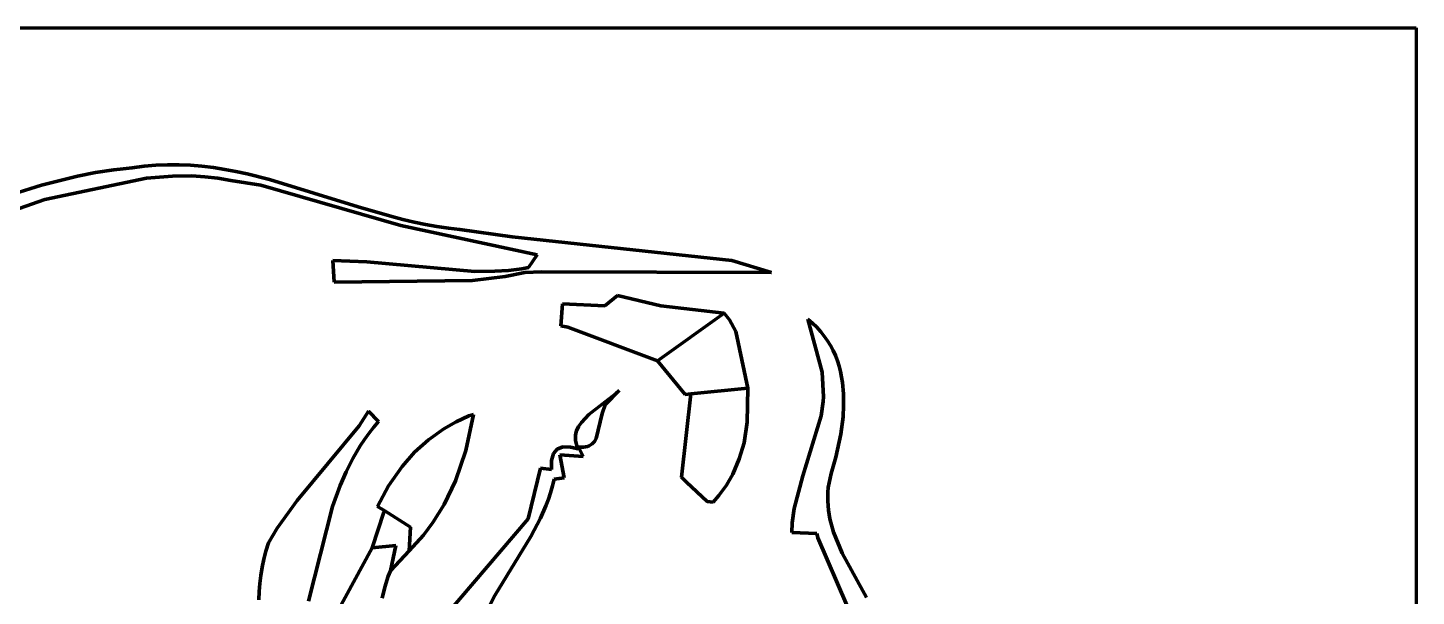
# Model space of a CAD drawing. Header units: millimetres. Extents: x 0 to 8.3, y 0 to 12.4.
# Drawn here: x 6.559 to 8.333, y 11.635 to 12.361 of the extents above; entities that cross this region are included whole.
import ezdxf

# ---------------------------------------------------------------- set-up
doc = ezdxf.new("R2010")
doc.units = ezdxf.units.MM
for name, color, linetype, lineweight in [('color#131313ff', 7, 'CONTINUOUS', 100), ('color#7c7c7cff', 7, 'CONTINUOUS', 100), ('color#c5c5c5ff', 7, 'CONTINUOUS', 100), ('color#ffffffff', 7, 'CONTINUOUS', 100)]:
    doc.layers.add(name, color=color, linetype=linetype, lineweight=lineweight)

msp = doc.modelspace()

# ---------------------------------------------------------------- linework, layer by layer
at = {"layer": 'color#131313ff'}
for p, q in [((6.5771, 12.1599), (6.6228, 12.1716)), ((6.7112, 12.1691), (6.5811, 12.1417)), ((6.6228, 12.1716), (6.6459, 12.1762)), ((6.6459, 12.1762), (6.6693, 12.1798)), ((6.6693, 12.1798), (6.6811, 12.1811)), ((6.6811, 12.1811), (6.693, 12.1822)), ((6.693, 12.1822), (6.7081, 12.1843)), ((6.7081, 12.1843), (6.7231, 12.1856)), ((6.7442, 12.1718), (6.7112, 12.1691)), ((6.7231, 12.1856), (6.7379, 12.1862)), ((6.7379, 12.1862), (6.7527, 12.1862)), ((6.7691, 12.1719), (6.7442, 12.1718)), ((6.7527, 12.1862), (6.7674, 12.1855)), ((6.7674, 12.1855), (6.782, 12.1843)), ((6.7856, 12.1709), (6.7691, 12.1719)), ((6.782, 12.1843), (6.7965, 12.1825)), ((6.8022, 12.169), (6.7856, 12.1709)), ((6.7965, 12.1825), (6.811, 12.1803)), ((6.811, 12.1803), (6.8254, 12.1776)), ((6.8254, 12.1776), (6.8397, 12.1745)), ((6.8397, 12.1745), (6.8683, 12.1673)), ((6.4186, 12.1115), (6.5771, 12.1599)), ((6.8188, 12.166), (6.8022, 12.169)), ((6.8572, 12.1601), (6.8188, 12.166)), ((7.0361, 12.1088), (6.8572, 12.1601)), ((6.8683, 12.1673), (6.9817, 12.1323)), ((6.5811, 12.1417), (6.4549, 12.098)), ((6.9817, 12.1323), (7.0245, 12.1199)), ((7.0245, 12.1199), (7.0388, 12.1162)), ((7.0388, 12.1162), (7.0532, 12.1129)), ((7.2101, 12.071), (7.0361, 12.1088)), ((7.0532, 12.1129), (7.0677, 12.1098)), ((7.0677, 12.1098), (7.0822, 12.1072)), ((7.0822, 12.1072), (7.0968, 12.1051)), ((7.0968, 12.1051), (7.1114, 12.1034)), ((7.1114, 12.1034), (7.1781, 12.0941)), ((7.1781, 12.0941), (7.459, 12.0637)), ((6.9507, 12.0361), (6.9492, 12.0637)), ((6.9492, 12.0637), (6.9924, 12.0622)), ((7.1992, 12.0549), (7.2101, 12.071)), ((7.459, 12.0637), (7.5098, 12.0484)), ((6.9924, 12.0622), (7.1304, 12.0498)), ((7.1304, 12.0498), (7.1562, 12.0501)), ((7.1562, 12.0501), (7.1734, 12.0512)), ((7.1943, 12.0484), (7.1694, 12.0433)), ((7.1734, 12.0512), (7.1906, 12.0534)), ((7.1906, 12.0534), (7.1992, 12.0549)), ((7.216, 12.0496), (7.1943, 12.0484)), ((7.5098, 12.0484), (7.216, 12.0496)), ((7.1276, 12.0383), (6.9507, 12.0361)), ((7.1694, 12.0433), (7.1276, 12.0383)), ((7.3641, 11.9356), (7.4491, 11.9966)), ((7.4491, 11.9966), (7.4559, 11.9883)), ((7.4559, 11.9883), (7.4641, 11.9731)), ((7.4641, 11.9731), (7.4792, 11.901)), ((7.3992, 11.8929), (7.3641, 11.9356)), ((7.2763, 11.867), (7.3104, 11.8934)), ((7.3149, 11.8979), (7.2971, 11.8796)), ((7.3104, 11.8934), (7.3149, 11.8979)), ((7.4064, 11.8935), (7.3992, 11.8929)), ((7.4792, 11.901), (7.4064, 11.8935)), ((7.2932, 11.8685), (7.2857, 11.8364)), ((7.2971, 11.8796), (7.2932, 11.8685)), ((7.2606, 11.8463), (7.2631, 11.8519)), ((7.2631, 11.8519), (7.2667, 11.8572)), ((7.2667, 11.8572), (7.2763, 11.867)), ((7.2591, 11.8372), (7.2592, 11.8403)), ((7.2593, 11.8339), (7.2591, 11.8372)), ((7.2592, 11.8403), (7.2597, 11.8433)), ((7.26, 11.8305), (7.2593, 11.8339)), ((7.2597, 11.8433), (7.2606, 11.8463)), ((7.2834, 11.8327), (7.2805, 11.8296)), ((7.2857, 11.8364), (7.2834, 11.8327)), ((7.2285, 11.8086), (7.2309, 11.8173)), ((7.2309, 11.8173), (7.2358, 11.823)), ((7.2358, 11.823), (7.2431, 11.8258)), ((7.2691, 11.8134), (7.2391, 11.8158)), ((7.2391, 11.8158), (7.2446, 11.7862)), ((7.2431, 11.8258), (7.2529, 11.8256)), ((7.2529, 11.8256), (7.2626, 11.8234)), ((7.261, 11.827), (7.26, 11.8305)), ((7.2626, 11.8234), (7.261, 11.827)), ((7.2665, 11.8254), (7.2632, 11.8256)), ((7.2632, 11.8256), (7.2691, 11.8134)), ((7.2694, 11.8255), (7.2665, 11.8254)), ((7.2721, 11.8258), (7.2694, 11.8255)), ((7.2745, 11.8264), (7.2721, 11.8258)), ((7.2767, 11.8272), (7.2745, 11.8264)), ((7.2805, 11.8296), (7.2767, 11.8272)), ((7.1986, 11.7341), (7.2145, 11.7987)), ((7.2145, 11.7987), (7.2287, 11.797)), ((7.2287, 11.797), (7.2285, 11.8086)), ((7.2318, 11.7846), (7.2297, 11.7759)), ((7.2446, 11.7862), (7.2318, 11.7846)), ((7.2273, 11.7673), (7.2245, 11.7589)), ((7.2297, 11.7759), (7.2273, 11.7673)), ((7.2214, 11.7507), (7.2143, 11.7346)), ((7.2245, 11.7589), (7.2214, 11.7507)), ((7.0634, 11.5756), (7.1986, 11.7341)), ((7.2143, 11.7346), (7.202, 11.7114)), ((7.202, 11.7114), (7.1563, 11.636)), ((6.9544, 11.6138), (6.9995, 11.697)), ((6.9995, 11.697), (7.0297, 11.6998)), ((7.0297, 11.6998), (7.0227, 11.6677)), ((7.0199, 11.6608), (7.0154, 11.6468)), ((7.0227, 11.6677), (7.0199, 11.6608)), ((7.0154, 11.6468), (7.0121, 11.6327)), ((7.1563, 11.636), (7.1482, 11.6205))]:
    msp.add_line(p, q, dxfattribs=at)
at = {"layer": 'color#7c7c7cff'}
for p, q in [((7.2967, 12.0059), (7.3129, 12.0192)), ((7.3129, 12.0192), (7.3684, 12.006)), ((7.2404, 11.9803), (7.2426, 12.0085)), ((7.2426, 12.0085), (7.2967, 12.0059)), ((7.4491, 11.9966), (7.3641, 11.9356)), ((7.3684, 12.006), (7.4491, 11.9966)), ((7.2494, 11.9787), (7.2404, 11.9803)), ((7.3641, 11.9356), (7.2494, 11.9787)), ((7.5559, 11.989), (7.5619, 11.9839)), ((7.5743, 11.9213), (7.5559, 11.989)), ((7.5619, 11.9839), (7.5675, 11.9786)), ((7.5675, 11.9786), (7.5725, 11.973)), ((7.5725, 11.973), (7.5771, 11.9673)), ((7.5771, 11.9673), (7.5813, 11.9613)), ((7.5813, 11.9613), (7.585, 11.9552)), ((7.585, 11.9552), (7.5883, 11.9488)), ((7.5883, 11.9488), (7.5912, 11.9424)), ((7.5912, 11.9424), (7.5938, 11.9357)), ((7.5759, 11.8899), (7.5743, 11.9213)), ((7.5938, 11.9357), (7.5959, 11.9289)), ((7.5959, 11.9289), (7.5977, 11.9221)), ((7.5977, 11.9221), (7.5992, 11.915)), ((7.5992, 11.915), (7.6003, 11.9079)), ((7.6003, 11.9079), (7.6016, 11.8935)), ((7.3947, 11.7871), (7.4064, 11.8935)), ((7.4064, 11.8935), (7.4792, 11.901)), ((7.4792, 11.901), (7.4787, 11.8575)), ((7.5755, 11.8837), (7.5759, 11.8899)), ((7.6016, 11.8935), (7.6018, 11.8788)), ((7.5729, 11.8653), (7.5755, 11.8837)), ((7.6018, 11.8788), (7.601, 11.8641)), ((7.4787, 11.8575), (7.4745, 11.831)), ((7.5497, 11.7888), (7.5729, 11.8653)), ((7.601, 11.8641), (7.5982, 11.8419)), ((7.5982, 11.8419), (7.592, 11.8128)), ((7.4745, 11.831), (7.4685, 11.8105)), ((7.4685, 11.8105), (7.4601, 11.7909)), ((7.592, 11.8128), (7.586, 11.7918)), ((7.4011, 11.7809), (7.3947, 11.7871)), ((7.4276, 11.7563), (7.4011, 11.7809)), ((7.4601, 11.7909), (7.452, 11.777)), ((7.5385, 11.7473), (7.5497, 11.7888)), ((7.5831, 11.78), (7.5822, 11.7741)), ((7.5844, 11.7859), (7.5831, 11.78)), ((7.586, 11.7918), (7.5844, 11.7859)), ((7.4423, 11.7637), (7.435, 11.7554)), ((7.452, 11.777), (7.4423, 11.7637)), ((7.5816, 11.7682), (7.5814, 11.7566)), ((7.5822, 11.7741), (7.5816, 11.7682)), ((7.0143, 11.7425), (7.0157, 11.744)), ((7.0157, 11.744), (7.0484, 11.7233)), ((7.435, 11.7554), (7.4276, 11.7563)), ((7.5361, 11.7289), (7.5385, 11.7473)), ((7.5814, 11.7566), (7.5823, 11.7451)), ((7.5823, 11.7451), (7.5842, 11.7338)), ((6.9995, 11.697), (7.0143, 11.7425)), ((7.5356, 11.7164), (7.5361, 11.7289)), ((7.5842, 11.7338), (7.5888, 11.7171)), ((7.0484, 11.7233), (7.0466, 11.6933)), ((7.5674, 11.7153), (7.5356, 11.7164)), ((7.569, 11.7097), (7.5674, 11.7153)), ((7.606, 11.6238), (7.569, 11.7097)), ((7.5888, 11.7171), (7.6, 11.69)), ((7.0297, 11.6998), (6.9995, 11.697)), ((7.0227, 11.6677), (7.0297, 11.6998)), ((7.0466, 11.6933), (7.0227, 11.6677)), ((7.6, 11.69), (7.6311, 11.6334))]:
    msp.add_line(p, q, dxfattribs=at)
at = {"layer": 'color#c5c5c5ff'}
for p, q in [((6.9829, 11.8528), (6.9946, 11.8713)), ((6.9946, 11.8713), (7.0076, 11.8581)), ((6.9038, 11.7573), (6.9829, 11.8528)), ((7.0012, 11.8506), (6.9952, 11.843)), ((7.0076, 11.8581), (7.0012, 11.8506)), ((7.091, 11.849), (7.1067, 11.8579)), ((7.1067, 11.8579), (7.1231, 11.8653)), ((7.1287, 11.8674), (7.119, 11.8211)), ((7.1231, 11.8653), (7.1287, 11.8674)), ((6.9895, 11.8352), (6.9842, 11.8273)), ((6.9952, 11.843), (6.9895, 11.8352)), ((7.0536, 11.8189), (7.0715, 11.835)), ((7.0715, 11.835), (7.091, 11.849)), ((6.9792, 11.8192), (6.9746, 11.8109)), ((6.9842, 11.8273), (6.9792, 11.8192)), ((7.0376, 11.8009), (7.0536, 11.8189)), ((7.119, 11.8211), (7.1059, 11.7827)), ((6.9746, 11.8109), (6.966, 11.794)), ((7.0202, 11.7763), (7.0376, 11.8009)), ((6.966, 11.794), (6.9585, 11.7766)), ((7.1059, 11.7827), (7.0913, 11.7523)), ((6.9585, 11.7766), (6.9488, 11.7498)), ((7.0063, 11.7499), (7.0202, 11.7763)), ((6.878, 11.7221), (6.9038, 11.7573)), ((6.9488, 11.7498), (6.9181, 11.6289)), ((7.0157, 11.744), (7.0063, 11.7499)), ((7.0484, 11.7233), (7.0157, 11.744)), ((7.0913, 11.7523), (7.0771, 11.7294)), ((7.0771, 11.7294), (7.0649, 11.7133)), ((6.8668, 11.7032), (6.878, 11.7221)), ((7.0466, 11.6933), (7.0484, 11.7233)), ((7.0649, 11.7133), (7.0514, 11.6981)), ((6.861, 11.6825), (6.8637, 11.6928)), ((6.8637, 11.6928), (6.8668, 11.7032)), ((7.0514, 11.6981), (7.0466, 11.6933)), ((6.8589, 11.6721), (6.861, 11.6825)), ((6.856, 11.6514), (6.8572, 11.6618)), ((6.8572, 11.6618), (6.8589, 11.6721)), ((6.8547, 11.6306), (6.8551, 11.641)), ((6.8551, 11.641), (6.856, 11.6514))]:
    msp.add_line(p, q, dxfattribs=at)
at = {"layer": 'color#ffffffff'}
for p, q in [((0, 12.3611), (8.3333, 12.3611)), ((8.3333, 12.3611), (8.3333, 0)), ((6.6228, 12.1716), (6.5771, 12.1599)), ((6.5811, 12.1417), (6.7112, 12.1691)), ((6.6459, 12.1762), (6.6228, 12.1716)), ((6.6693, 12.1798), (6.6459, 12.1762)), ((6.6811, 12.1811), (6.6693, 12.1798)), ((6.693, 12.1822), (6.6811, 12.1811)), ((6.7081, 12.1843), (6.693, 12.1822)), ((6.7231, 12.1856), (6.7081, 12.1843)), ((6.7112, 12.1691), (6.7442, 12.1718)), ((6.7379, 12.1862), (6.7231, 12.1856)), ((6.7527, 12.1862), (6.7379, 12.1862)), ((6.7442, 12.1718), (6.7691, 12.1719)), ((6.7674, 12.1855), (6.7527, 12.1862)), ((6.782, 12.1843), (6.7674, 12.1855)), ((6.7691, 12.1719), (6.7856, 12.1709)), ((6.7965, 12.1825), (6.782, 12.1843)), ((6.7856, 12.1709), (6.8022, 12.169)), ((6.811, 12.1803), (6.7965, 12.1825)), ((6.8254, 12.1776), (6.811, 12.1803)), ((6.8397, 12.1745), (6.8254, 12.1776)), ((6.8683, 12.1673), (6.8397, 12.1745)), ((6.5771, 12.1599), (6.4186, 12.1115)), ((6.8022, 12.169), (6.8188, 12.166)), ((6.8188, 12.166), (6.8572, 12.1601)), ((6.8572, 12.1601), (7.0361, 12.1088)), ((6.9817, 12.1323), (6.8683, 12.1673)), ((6.4549, 12.098), (6.5811, 12.1417)), ((7.0245, 12.1199), (6.9817, 12.1323)), ((7.0388, 12.1162), (7.0245, 12.1199)), ((7.0532, 12.1129), (7.0388, 12.1162)), ((7.0361, 12.1088), (7.2101, 12.071)), ((7.0677, 12.1098), (7.0532, 12.1129)), ((7.0822, 12.1072), (7.0677, 12.1098)), ((7.0968, 12.1051), (7.0822, 12.1072)), ((7.1114, 12.1034), (7.0968, 12.1051)), ((7.1781, 12.0941), (7.1114, 12.1034)), ((7.459, 12.0637), (7.1781, 12.0941)), ((6.9924, 12.0622), (6.9492, 12.0637)), ((6.9492, 12.0637), (6.9507, 12.0361)), ((7.2101, 12.071), (7.1992, 12.0549)), ((7.5098, 12.0484), (7.459, 12.0637)), ((7.1304, 12.0498), (6.9924, 12.0622)), ((7.1562, 12.0501), (7.1304, 12.0498)), ((7.1734, 12.0512), (7.1562, 12.0501)), ((7.1694, 12.0433), (7.1943, 12.0484)), ((7.1906, 12.0534), (7.1734, 12.0512)), ((7.1992, 12.0549), (7.1906, 12.0534)), ((7.1943, 12.0484), (7.216, 12.0496)), ((7.216, 12.0496), (7.5098, 12.0484)), ((6.9507, 12.0361), (7.1276, 12.0383)), ((7.1276, 12.0383), (7.1694, 12.0433)), ((7.3129, 12.0192), (7.2967, 12.0059)), ((7.3684, 12.006), (7.3129, 12.0192)), ((7.2426, 12.0085), (7.2404, 11.9803)), ((7.2967, 12.0059), (7.2426, 12.0085)), ((7.4491, 11.9966), (7.3684, 12.006)), ((7.4559, 11.9883), (7.4491, 11.9966)), ((7.2404, 11.9803), (7.2494, 11.9787)), ((7.2494, 11.9787), (7.3641, 11.9356)), ((7.4641, 11.9731), (7.4559, 11.9883)), ((7.5619, 11.9839), (7.5559, 11.989)), ((7.5559, 11.989), (7.5743, 11.9213)), ((7.5675, 11.9786), (7.5619, 11.9839)), ((7.5725, 11.973), (7.5675, 11.9786)), ((7.4792, 11.901), (7.4641, 11.9731)), ((7.5771, 11.9673), (7.5725, 11.973)), ((7.5813, 11.9613), (7.5771, 11.9673)), ((7.585, 11.9552), (7.5813, 11.9613)), ((7.5883, 11.9488), (7.585, 11.9552)), ((7.5912, 11.9424), (7.5883, 11.9488)), ((7.5938, 11.9357), (7.5912, 11.9424)), ((7.3641, 11.9356), (7.3992, 11.8929)), ((7.5743, 11.9213), (7.5759, 11.8899)), ((7.5959, 11.9289), (7.5938, 11.9357)), ((7.5977, 11.9221), (7.5959, 11.9289)), ((7.5992, 11.915), (7.5977, 11.9221)), ((7.6003, 11.9079), (7.5992, 11.915)), ((7.6016, 11.8935), (7.6003, 11.9079)), ((7.3104, 11.8934), (7.2763, 11.867)), ((7.2971, 11.8796), (7.3149, 11.8979)), ((7.3149, 11.8979), (7.3104, 11.8934)), ((7.4064, 11.8935), (7.3947, 11.7871)), ((7.3992, 11.8929), (7.4064, 11.8935)), ((7.4787, 11.8575), (7.4792, 11.901)), ((7.5759, 11.8899), (7.5755, 11.8837)), ((7.6018, 11.8788), (7.6016, 11.8935)), ((6.9946, 11.8713), (6.9829, 11.8528)), ((7.0076, 11.8581), (6.9946, 11.8713)), ((7.2857, 11.8364), (7.2932, 11.8685)), ((7.2932, 11.8685), (7.2971, 11.8796)), ((7.5755, 11.8837), (7.5729, 11.8653)), ((7.601, 11.8641), (7.6018, 11.8788)), ((6.9829, 11.8528), (6.9038, 11.7573)), ((6.9952, 11.843), (7.0012, 11.8506)), ((7.0012, 11.8506), (7.0076, 11.8581)), ((7.1067, 11.8579), (7.091, 11.849)), ((7.1231, 11.8653), (7.1067, 11.8579)), ((7.119, 11.8211), (7.1287, 11.8674)), ((7.1287, 11.8674), (7.1231, 11.8653)), ((7.2631, 11.8519), (7.2606, 11.8463)), ((7.2667, 11.8572), (7.2631, 11.8519)), ((7.2763, 11.867), (7.2667, 11.8572)), ((7.4745, 11.831), (7.4787, 11.8575)), ((7.5729, 11.8653), (7.5497, 11.7888)), ((7.5982, 11.8419), (7.601, 11.8641)), ((6.9842, 11.8273), (6.9895, 11.8352)), ((6.9895, 11.8352), (6.9952, 11.843)), ((7.0715, 11.835), (7.0536, 11.8189)), ((7.091, 11.849), (7.0715, 11.835)), ((7.2592, 11.8403), (7.2591, 11.8372)), ((7.2591, 11.8372), (7.2593, 11.8339)), ((7.2597, 11.8433), (7.2592, 11.8403)), ((7.2593, 11.8339), (7.26, 11.8305)), ((7.2606, 11.8463), (7.2597, 11.8433)), ((7.2805, 11.8296), (7.2834, 11.8327)), ((7.2834, 11.8327), (7.2857, 11.8364)), ((7.592, 11.8128), (7.5982, 11.8419)), ((6.9746, 11.8109), (6.9792, 11.8192)), ((6.9792, 11.8192), (6.9842, 11.8273)), ((7.0536, 11.8189), (7.0376, 11.8009)), ((7.1059, 11.7827), (7.119, 11.8211)), ((7.2309, 11.8173), (7.2285, 11.8086)), ((7.2358, 11.823), (7.2309, 11.8173)), ((7.2431, 11.8258), (7.2358, 11.823)), ((7.2446, 11.7862), (7.2391, 11.8158)), ((7.2391, 11.8158), (7.2691, 11.8134)), ((7.2529, 11.8256), (7.2431, 11.8258)), ((7.2626, 11.8234), (7.2529, 11.8256)), ((7.26, 11.8305), (7.261, 11.827)), ((7.261, 11.827), (7.2626, 11.8234)), ((7.2691, 11.8134), (7.2632, 11.8256)), ((7.2632, 11.8256), (7.2665, 11.8254)), ((7.2665, 11.8254), (7.2694, 11.8255)), ((7.2694, 11.8255), (7.2721, 11.8258)), ((7.2721, 11.8258), (7.2745, 11.8264)), ((7.2745, 11.8264), (7.2767, 11.8272)), ((7.2767, 11.8272), (7.2805, 11.8296)), ((7.4685, 11.8105), (7.4745, 11.831)), ((6.966, 11.794), (6.9746, 11.8109)), ((7.0376, 11.8009), (7.0202, 11.7763)), ((7.2145, 11.7987), (7.1986, 11.7341)), ((7.2287, 11.797), (7.2145, 11.7987)), ((7.2285, 11.8086), (7.2287, 11.797)), ((7.4601, 11.7909), (7.4685, 11.8105)), ((7.586, 11.7918), (7.592, 11.8128)), ((6.9585, 11.7766), (6.966, 11.794)), ((7.0913, 11.7523), (7.1059, 11.7827)), ((7.2297, 11.7759), (7.2318, 11.7846)), ((7.2318, 11.7846), (7.2446, 11.7862)), ((7.3947, 11.7871), (7.4011, 11.7809)), ((7.4011, 11.7809), (7.4276, 11.7563)), ((7.452, 11.777), (7.4601, 11.7909)), ((7.5497, 11.7888), (7.5385, 11.7473)), ((7.5822, 11.7741), (7.5831, 11.78)), ((7.5831, 11.78), (7.5844, 11.7859)), ((7.5844, 11.7859), (7.586, 11.7918)), ((6.9488, 11.7498), (6.9585, 11.7766)), ((7.0202, 11.7763), (7.0063, 11.7499)), ((7.2245, 11.7589), (7.2273, 11.7673)), ((7.2273, 11.7673), (7.2297, 11.7759)), ((7.435, 11.7554), (7.4423, 11.7637)), ((7.4423, 11.7637), (7.452, 11.777)), ((7.5814, 11.7566), (7.5816, 11.7682)), ((7.5816, 11.7682), (7.5822, 11.7741)), ((6.9038, 11.7573), (6.878, 11.7221)), ((6.9181, 11.6289), (6.9488, 11.7498)), ((7.0063, 11.7499), (7.0157, 11.744)), ((7.0157, 11.744), (7.0143, 11.7425)), ((7.0771, 11.7294), (7.0913, 11.7523)), ((7.2143, 11.7346), (7.2214, 11.7507)), ((7.2214, 11.7507), (7.2245, 11.7589)), ((7.4276, 11.7563), (7.435, 11.7554)), ((7.5385, 11.7473), (7.5361, 11.7289)), ((7.5823, 11.7451), (7.5814, 11.7566)), ((7.5842, 11.7338), (7.5823, 11.7451)), ((7.0143, 11.7425), (6.9995, 11.697)), ((7.1986, 11.7341), (7.0634, 11.5756)), ((7.0649, 11.7133), (7.0771, 11.7294)), ((7.202, 11.7114), (7.2143, 11.7346)), ((7.5361, 11.7289), (7.5356, 11.7164)), ((7.5888, 11.7171), (7.5842, 11.7338)), ((6.878, 11.7221), (6.8668, 11.7032)), ((7.0514, 11.6981), (7.0649, 11.7133)), ((7.1563, 11.636), (7.202, 11.7114)), ((7.5356, 11.7164), (7.5674, 11.7153)), ((7.5674, 11.7153), (7.569, 11.7097)), ((7.569, 11.7097), (7.606, 11.6238)), ((7.6, 11.69), (7.5888, 11.7171)), ((6.8637, 11.6928), (6.861, 11.6825)), ((6.8668, 11.7032), (6.8637, 11.6928)), ((6.9995, 11.697), (6.9544, 11.6138)), ((7.0227, 11.6677), (7.0466, 11.6933)), ((7.0466, 11.6933), (7.0514, 11.6981)), ((6.861, 11.6825), (6.8589, 11.6721)), ((7.6311, 11.6334), (7.6, 11.69)), ((6.8572, 11.6618), (6.856, 11.6514)), ((6.8589, 11.6721), (6.8572, 11.6618)), ((7.0154, 11.6468), (7.0199, 11.6608)), ((7.0199, 11.6608), (7.0227, 11.6677)), ((6.8551, 11.641), (6.8547, 11.6306)), ((6.856, 11.6514), (6.8551, 11.641)), ((7.0121, 11.6327), (7.0154, 11.6468)), ((7.1482, 11.6205), (7.1563, 11.636))]:
    msp.add_line(p, q, dxfattribs=at)

doc.saveas('drawing.dxf')
